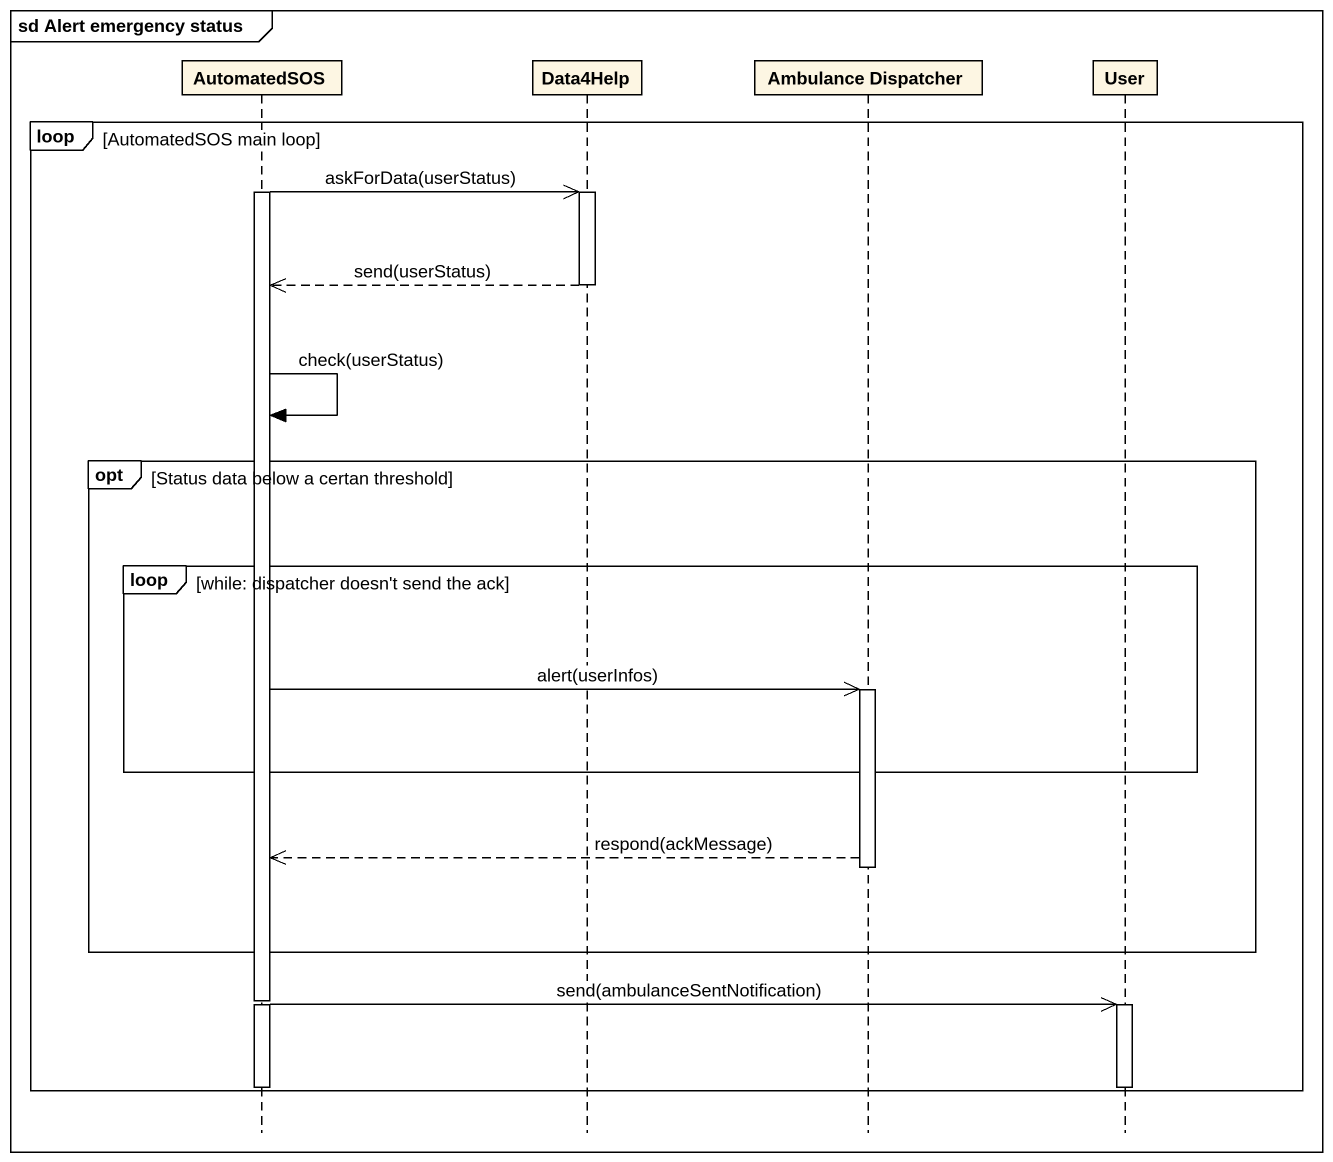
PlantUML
@startuml
mainframe sd Alert emergency status
hide footbox
participant AutomatedSOS
participant Data4Help
participant "Ambulance Dispatcher" as Ambulance_Dispatcher
participant User

loop AutomatedSOS main loop
  activate AutomatedSOS
  AutomatedSOS ->> Data4Help : askForData(userStatus)
  activate Data4Help
  Data4Help -->> AutomatedSOS : send(userStatus)
  deactivate Data4Help
  AutomatedSOS -> AutomatedSOS : check(userStatus)
  opt Status data below a certan threshold
    loop while: dispatcher doesn't send the ack
      AutomatedSOS ->> Ambulance_Dispatcher : alert(userInfos)
      activate Ambulance_Dispatcher
    end
    Ambulance_Dispatcher -->> AutomatedSOS : respond(ackMessage)
    deactivate Ambulance_Dispatcher
  end
  AutomatedSOS ->> User : send(ambulanceSentNotification)
  activate User
  deactivate AutomatedSOS
  deactivate User
end
@enduml
